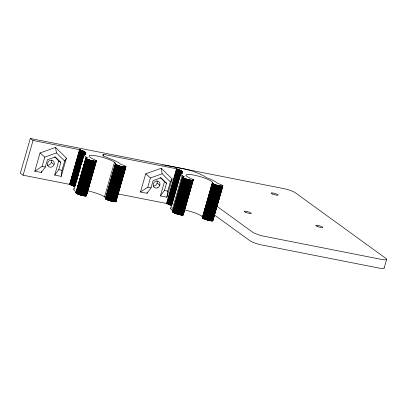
<?xml version="1.0" encoding="UTF-8"?>
<svg xmlns="http://www.w3.org/2000/svg" width="407" height="407" viewBox="0 0 407 407"><rect width="100%" height="100%" fill="white"/><g stroke="black" fill="none" stroke-linecap="round" stroke-linejoin="round"><path stroke-width="0.61" d="M86.091 195.187C87.088 197.446 74.705 193.92 76.312 192.425M30.306 138.497L185.785 169.154A21.408 3.755 16 0 1 206.166 177.554A19.261 3.378 16 0 1 217.486 183.369C231.156 187.708 214.214 186.391 212.403 182.712A13.757 2.411 16 0 0 194.042 175.137A13.757 2.411 16 0 0 190.674 178.429C200.651 183.252 177.32 177.457 184.279 176.821A19.261 3.378 16 0 1 182.021 172.792C184.473 171.118 177.742 169.434 176.46 168.763L103.724 154.421L102.92 154.757L103.144 155.464L104.131 156.202L109.274 158.45A19.261 3.378 16 0 1 120.594 164.265C134.285 168.625 117.216 167.246 115.517 163.609A13.757 2.411 16 0 0 97.151 156.034A13.757 2.411 16 0 0 93.783 159.325C103.719 164.143 80.444 158.348 87.393 157.718A19.261 3.378 16 0 1 85.129 153.688C87.368 151.984 80.952 150.371 79.574 149.659L33.053 140.486L30.306 138.497L20.35 173.209L23.102 175.203L69.617 184.376L74.664 186.594M173.199 211.533C172.034 212.744 176.338 213.589 177.284 214.062C179.075 214.336 181.848 215.781 183.313 214.652M115.425 163.756L105.459 198.545L107.316 199.822L111.584 201.236L115.273 201.791L116.015 201.587L115.786 201.099M212.678 220.202C212.978 221.846 208.933 220.279 207.855 220.177C206.217 219.439 202.986 219.246 202.452 217.43A13.757 2.411 16 0 0 184.569 209.951M61.203 176.373L62.001 170.284L64.657 161.03L66.422 158.17L55.556 147.436L40.023 152.966L34.804 171.169L41.305 172.451L45.36 167.002L47.441 159.753L55.321 156.944L60.831 162.393L58.75 169.643L54.696 175.091L61.203 176.373L66.422 158.17M166.89 197.212L167.694 191.127L170.345 181.868L172.11 179.009L161.243 168.274L145.711 173.804L140.491 192.007L146.998 193.289L151.053 187.846L153.129 180.591L161.009 177.788L166.519 183.231L164.443 190.486L160.389 195.93L166.89 197.212L172.11 179.009M47.354 165.217A3.668 3.251 -54.1 0 0 51.323 162.571L51.45 162.134A3.668 3.251 -54.1 0 0 51.358 160.19M54.141 164.347L54.197 164.128A3.668 3.251 -54.1 0 0 51.887 160.231A3.668 3.251 -54.1 0 0 47.705 162.846L47.583 163.283A3.668 3.251 -54.1 0 0 49.893 167.175A3.668 3.251 -54.1 0 0 54.075 164.56L51.394 162.352M153.251 186.075A3.668 3.251 -54.1 0 0 157.016 183.409L157.138 182.972A3.668 3.251 -54.1 0 0 156.97 180.83M23.102 175.203L33.053 140.486M34.804 171.169L42.109 166.361L44.765 157.107L56.466 152.935L64.657 161.03M41.305 172.451L41.641 171.296M54.696 175.091L58.766 160.897L54.528 156.705M69.617 184.376L79.574 149.659M69.745 184.422L79.701 149.705M69.867 184.463L79.823 149.745M69.989 184.508L79.945 149.791M70.111 184.554L80.067 149.837M70.233 184.595L80.184 149.878M70.35 184.641L80.306 149.924M70.472 184.686L80.423 149.969M70.589 184.727L80.545 150.01M70.706 184.773L80.662 150.056M70.823 184.819L80.779 150.102M70.94 184.859L80.896 150.142M71.057 184.905L81.008 150.188M71.169 184.951L81.125 150.234M71.281 184.997L81.237 150.28M71.398 185.037L81.349 150.32M71.505 185.083L81.461 150.366M71.617 185.129L81.573 150.412M71.729 185.175L81.68 150.458M71.835 185.216L81.792 150.498M71.942 185.261L81.899 150.544M72.049 185.307L82.005 150.59M72.156 185.353L82.107 150.636M72.258 185.394L82.214 150.676M72.365 185.439L82.316 150.722M72.466 185.485L82.418 150.768M72.563 185.526L82.519 150.814M72.665 185.572L82.621 150.855M72.761 185.617L82.718 150.9M72.858 185.663L82.814 150.946M72.955 185.704L82.911 150.987M73.051 185.75L83.008 151.033M73.143 185.79L83.099 151.073M73.24 185.836L83.191 151.119M73.326 185.882L83.282 151.165M73.418 185.923L83.374 151.206M73.504 185.968L83.46 151.251M73.596 186.009L83.547 151.292M73.677 186.05L83.633 151.338M73.764 186.096L83.72 151.379M73.845 186.136L83.801 151.419M73.926 186.182L83.883 151.465M74.008 186.223L83.964 151.506M74.089 186.264L84.04 151.546M74.166 186.304L84.122 151.587M74.242 186.35L84.193 151.633M74.313 186.391L84.269 151.674M74.389 186.431L84.341 151.714M74.461 186.472L84.412 151.755M74.527 186.513L84.483 151.796M73.825 189.24L84.554 151.836M74.73 186.635L84.62 151.877M74.791 186.671L80.728 165.964M81.079 164.749L83.176 157.438M83.527 156.222L84.748 151.953M75.381 184.885L75.906 183.058M76.602 180.622L77.472 177.574M77.823 176.358L78.348 174.532M79.044 172.095L79.92 169.047M80.271 167.832L80.795 166.005M81.492 163.568L82.367 160.521M82.713 159.305L83.237 157.478M83.939 155.042L84.809 151.994M77.009 179.441L77.534 177.615M79.457 170.915L79.981 169.088M81.904 162.388L82.428 160.562M84.173 154.472L84.87 152.035M84.229 154.507L84.931 152.076M84.346 154.589L84.987 152.111M84.575 154.014L85.099 152.187M84.676 154.09L85.149 152.228M84.727 154.126L85.251 152.299L84.946 154.309M84.987 154.339L85.511 152.513M85.267 153.836L85.582 152.584M85.333 153.902L85.648 152.65M85.414 153.999L85.709 152.717M85.455 154.06L85.806 152.844M85.526 154.177L85.846 152.9M85.577 154.345L85.902 153.017M75.86 192.765L85.897 157.835M75.931 192.898L85.989 157.784M75.972 192.949L86.045 157.758M76.017 192.999L85.974 158.282M76.134 193.111L86.03 158.338M76.206 193.167L86.162 158.45M76.287 193.223L86.238 158.506M76.374 193.284L86.325 158.567M76.465 193.345L86.421 158.628M76.567 193.406L86.518 158.689M76.674 193.473L86.63 158.755M76.786 193.534L86.742 158.816M76.908 193.6L86.864 158.883M77.035 193.666L86.991 158.949M77.172 193.732L87.123 159.02M77.31 193.803L87.266 159.086M77.457 193.869L87.413 159.152M77.61 193.941L87.566 159.223M77.768 194.007L87.724 159.295M77.93 194.078L87.887 159.361M78.098 194.149L88.049 159.432M78.271 194.22L88.222 159.503M78.444 194.287L88.4 159.569M78.627 194.358L88.584 159.641M78.81 194.429L88.767 159.712M78.999 194.495L88.955 159.778M79.192 194.566L89.148 159.849M79.385 194.632L89.342 159.915M79.584 194.699L89.54 159.982M79.782 194.765L89.738 160.048M79.986 194.831L89.942 160.114M80.189 194.897L90.145 160.18M80.393 194.958L90.349 160.241M80.601 195.019L90.558 160.302M80.81 195.08L90.761 160.363M81.013 195.141L90.97 160.424M81.222 195.197L91.178 160.48M81.431 195.253L91.387 160.536M81.639 195.309L91.595 160.592M81.848 195.36L91.799 160.648M82.051 195.416L92.007 160.699M82.255 195.462L92.211 160.745M82.458 195.508L92.414 160.796M82.657 195.553L92.613 160.836M82.855 195.599L92.811 160.882M83.053 195.64L93.005 160.923M83.247 195.675L93.198 160.958M83.435 195.711L93.391 160.999M83.618 195.747L93.574 161.03M83.801 195.777L93.758 161.06M83.979 195.808L93.936 161.091M84.152 195.833L94.109 161.116M84.32 195.859L94.276 161.141M84.488 195.879L94.439 161.162M84.646 195.899L94.602 161.182M84.798 195.915L94.755 161.197M84.946 195.93L94.902 161.213M85.088 195.94L95.045 161.223M85.226 195.945L95.182 161.228M85.353 195.95L95.309 161.233M85.475 195.955L95.431 161.238M85.592 195.955L95.548 161.238M85.704 195.95L95.66 161.233M85.806 195.945L95.762 161.228M85.902 195.935L95.859 161.218M85.989 195.925L96.118 160.526M86.07 195.909L96.184 160.582M86.142 195.894L96.235 160.633M86.208 195.874L96.22 161.136M86.315 195.828L96.357 160.785M86.416 195.742L96.403 160.913M102.966 155.728L103.317 154.512M103.2 156.252L103.724 154.421M104.548 196.891L114.504 162.174M105.494 198.672L115.446 163.721M105.561 198.769L115.476 164.006M105.606 198.82L115.557 164.102M105.657 198.875L115.613 164.158M105.718 198.926L115.674 164.209M105.784 198.982L115.741 164.265M105.861 199.043L115.817 164.326M105.947 199.099L115.898 164.382M106.034 199.16L115.99 164.443M106.135 199.221L116.087 164.504M106.237 199.288L116.193 164.57M106.354 199.349L116.305 164.632M106.471 199.415L116.427 164.698M106.598 199.481L116.55 164.764M106.731 199.547L116.682 164.83M106.868 199.618L116.819 164.901M107.01 199.684L116.967 164.967M107.163 199.756L117.114 165.038M107.316 199.822L117.272 165.105M107.479 199.893L117.435 165.176M107.641 199.964L117.598 165.247M107.814 200.03L117.771 165.313M107.987 200.102L117.944 165.384M108.17 200.173L118.122 165.456M108.354 200.239L118.305 165.522M108.542 200.31L118.493 165.593M108.73 200.376L118.686 165.664M108.923 200.448L118.88 165.73M109.122 200.514L119.073 165.797M109.32 200.58L119.276 165.863M109.519 200.646L119.475 165.929M109.722 200.712L119.678 165.995M109.931 200.773L119.882 166.056M110.134 200.839L120.09 166.122M110.343 200.9L120.299 166.183M110.551 200.956L120.503 166.239M110.755 201.017L120.711 166.3M110.963 201.073L120.92 166.356M111.172 201.129L121.128 166.412M111.381 201.18L121.337 166.463M111.584 201.236L121.54 166.519M111.793 201.282L121.744 166.565M111.991 201.333L121.947 166.616M112.195 201.379L122.151 166.661M112.393 201.419L122.349 166.702M112.591 201.46L122.543 166.748M112.785 201.501L122.741 166.784M112.973 201.536L122.929 166.824M113.161 201.572L123.118 166.855M113.344 201.607L123.301 166.89M113.522 201.633L123.479 166.921M113.701 201.663L123.652 166.946M113.868 201.689L123.825 166.972M114.036 201.709L123.993 166.992M114.194 201.73L124.15 167.012M114.352 201.745L124.308 167.028M114.499 201.76L124.456 167.043M114.647 201.77L124.598 167.053M114.784 201.78L124.735 167.063M114.916 201.786L124.868 167.068M115.039 201.791L124.995 167.073M115.161 201.791L125.112 167.073M115.273 201.791L125.224 167.073M115.374 201.786L125.331 167.068M115.476 201.775L125.427 167.058M115.563 201.765L125.6 167.038M115.725 201.735L125.677 167.023M115.791 201.719L125.855 166.488M115.853 201.699L125.936 166.59M115.949 201.648L125.987 166.682M140.491 192.007L147.797 187.205L150.453 177.945L162.159 173.779L170.345 181.868M146.998 193.289L147.329 192.135M160.389 195.93L164.459 181.736L160.216 177.549M118.015 193.92L166.504 203.48L176.46 168.763M181.603 171.011L171.652 205.728L166.86 203.607L176.816 168.89M167.211 203.729L177.167 169.012M167.557 203.856L177.513 169.139M167.893 203.983L177.849 169.266M168.223 204.111L178.18 169.393M168.549 204.243L178.5 169.526M168.859 204.37L178.815 169.653M169.17 204.497L179.121 169.78M169.465 204.624L179.421 169.907M169.75 204.752L179.706 170.034M170.029 204.879L179.98 170.162M170.294 205.001L180.25 170.284M170.548 205.128L180.505 170.411M170.792 205.25L180.749 170.533M171.026 205.372L180.983 170.655M171.245 205.494L181.201 170.777M170.716 208.343L181.41 170.894M181.09 173.56L181.787 171.123M181.436 173.061L181.954 171.235M181.588 173.173L182.112 171.347M181.731 173.28L182.255 171.449M181.858 173.382L182.382 171.556M181.97 173.484L182.494 171.652M182.244 172.97L182.595 171.754M182.331 173.061L182.677 171.846M172.171 210.226L182.122 175.509M172.746 211.788L182.728 176.999M172.787 211.955L182.829 176.913M172.822 212.006L182.936 176.862M172.909 212.103L182.814 177.335M172.965 212.159L182.916 177.442M173.026 212.215L182.982 177.498M173.097 212.271L183.053 177.554M173.173 212.327L183.13 177.61M173.26 212.388L183.216 177.671M173.357 212.449L183.308 177.732M173.453 212.51L183.409 177.793M173.56 212.576L183.516 177.859M173.677 212.637L183.633 177.92M173.799 212.703L183.755 177.986M173.926 212.769L183.883 178.052M174.059 212.841L184.015 178.124M174.201 212.907L184.157 178.19M174.349 212.973L184.3 178.261M174.496 213.044L184.452 178.327M174.654 213.115L184.61 178.398M174.817 213.182L184.773 178.464M174.985 213.253L184.941 178.536M175.158 213.324L185.114 178.607M175.336 213.39L185.292 178.678M175.514 213.461L185.47 178.744M175.702 213.533L185.653 178.815M175.89 213.599L185.846 178.882M176.078 213.67L186.035 178.953M176.277 213.736L186.228 179.019M176.475 213.802L186.426 179.085M176.674 213.868L186.63 179.151M176.877 213.934L186.828 179.217M177.081 214.001L187.032 179.284M177.284 214.062L187.24 179.345M177.488 214.123L187.444 179.411M177.696 214.184L187.652 179.467M177.905 214.245L187.861 179.528M178.113 214.301L188.07 179.589M178.322 214.362L188.273 179.645M178.531 214.413L188.482 179.696M178.734 214.469L188.69 179.752M178.943 214.52L188.894 179.802M179.146 214.565L189.097 179.848M179.35 214.616L189.301 179.899M179.548 214.657L189.504 179.945M179.746 214.703L189.703 179.986M179.94 214.743L189.896 180.026M180.133 214.784L190.089 180.067M180.321 214.82L190.278 180.103M180.51 214.85L190.466 180.133M180.693 214.881L190.644 180.169M180.871 214.911L190.822 180.194M181.044 214.937L191 180.22M181.212 214.962L191.168 180.245M181.374 214.982L191.331 180.265M181.532 215.003L191.488 180.286M181.69 215.018L191.641 180.301M181.837 215.033L191.789 180.316M181.98 215.044L191.931 180.326M182.112 215.049L192.068 180.332M182.244 215.054L192.201 180.337M182.367 215.059L192.323 180.342M182.484 215.059L192.44 180.342M182.595 215.054L192.547 180.337M182.697 215.049L192.648 180.332M182.789 215.038L192.745 180.321M182.88 215.028L193.01 179.629M182.962 215.013L193.127 179.736M183.099 214.977L193.172 179.792M183.155 214.957L193.213 179.838M183.247 214.906L193.269 179.935M202.35 217.689L212.337 182.824M202.411 217.826L212.317 183.018M202.447 217.872L212.403 183.155M202.549 217.979L212.449 183.206M202.605 218.03L212.561 183.313M202.676 218.086L212.632 183.369M202.752 218.147L212.703 183.43M202.834 218.203L212.79 183.486M202.925 218.264L212.881 183.547M203.022 218.325L212.978 183.613M203.129 218.391L213.085 183.674M203.241 218.452L213.197 183.74M203.358 218.518L213.314 183.801M203.485 218.584L213.441 183.867M203.617 218.656L213.573 183.939M203.754 218.722L213.711 184.005M203.902 218.788L213.853 184.071M204.049 218.859L214.006 184.142M204.207 218.925L214.158 184.208M204.365 218.997L214.321 184.279M204.533 219.068L214.489 184.351M204.706 219.139L214.657 184.422M204.879 219.205L214.835 184.488M205.057 219.276L215.013 184.559M205.24 219.348L215.196 184.63M205.428 219.414L215.384 184.697M205.621 219.485L215.573 184.768M205.815 219.551L215.766 184.834M206.008 219.617L215.964 184.9M206.207 219.683L216.163 184.966M206.41 219.749L216.366 185.032M206.614 219.816L216.57 185.099M206.817 219.877L216.773 185.165M207.026 219.943L216.977 185.226M207.229 220.004L217.185 185.287M207.438 220.065L217.394 185.348M207.646 220.121L217.603 185.404M207.855 220.177L217.811 185.46M208.063 220.233L218.015 185.516M208.267 220.289L218.223 185.572M208.476 220.34L218.432 185.623M208.679 220.385L218.635 185.673M208.883 220.436L218.839 185.719M209.086 220.482L219.037 185.765M209.284 220.523L219.236 185.811M209.478 220.569L219.434 185.851M209.671 220.604L219.627 185.887M209.864 220.645L219.821 185.928M210.053 220.675L220.004 185.963M210.236 220.711L220.187 185.994M210.414 220.742L220.37 186.024M210.587 220.767L220.543 186.05M210.76 220.792L220.716 186.075M210.923 220.813L220.879 186.096M211.085 220.833L221.042 186.116M211.238 220.848L221.194 186.131M211.391 220.864L221.347 186.147M211.533 220.874L221.489 186.162M211.671 220.884L221.627 186.167M211.803 220.889L221.759 186.172M211.93 220.894L221.886 186.177M212.047 220.894L222.003 186.177M212.159 220.894L222.115 186.177M212.266 220.889L222.222 186.172M212.362 220.879L222.319 186.162M212.454 220.869L222.41 186.152M212.535 220.859L222.695 185.541M212.612 220.843L222.746 185.592M212.683 220.823L222.792 185.643M212.795 220.777L222.858 185.74M212.902 220.691L222.894 185.867M384.152 268.065L386.64 259.391M105.459 198.509L105.561 198.326A13.757 2.411 16 0 0 87.678 190.847M166.555 165.496L283.628 188.578A9.173 1.608 16 0 1 295.197 192.674L385.953 258.465A9.173 1.608 16 0 1 381.262 259.356L264.189 236.274A9.173 1.608 16 0 1 252.62 232.178L216.728 206.156M42.109 166.361L45.36 167.002M58.75 169.643L62.001 170.284M147.797 187.205L151.053 187.846M164.443 190.486L167.694 191.127M166.504 203.48L166.86 203.607M214.24 214.835L250.132 240.858A9.173 1.608 16 0 0 261.701 244.953L378.775 268.035A9.173 1.608 16 0 0 384.025 267.658M164.459 181.736L166.519 183.231M157.082 183.191L159.839 185.19M58.766 160.897L60.831 162.393M145.711 173.804L150.453 177.945M40.023 152.966L44.765 157.107M161.243 168.274L162.159 173.779M55.556 147.436L56.466 152.935M173.138 210.862A19.261 3.378 16 0 1 171.184 207.789M76.246 191.758A19.261 3.378 16 0 1 74.298 188.685M162.647 165.023A9.173 1.608 16 0 1 163.115 165.033M164.52 165.161A9.173 1.608 16 0 1 166.193 165.425M157.626 187.764A3.668 3.251 -54.1 0 0 158.872 181.68A3.668 3.251 -54.1 0 0 153.261 184.203A3.668 3.251 -54.1 0 0 157.626 187.764M272.639 194.063A3.668 0.641 16 0 0 278.139 195.085A3.668 0.641 16 0 0 273.072 193.03A3.668 0.641 16 0 0 272.639 194.063M245.782 212.357A3.668 0.641 16 0 0 251.287 213.375A3.668 0.641 16 0 0 246.22 211.319A3.668 0.641 16 0 0 245.782 212.357M317.328 226.46A3.668 0.641 16 0 0 322.827 227.482A3.668 0.641 16 0 0 317.765 225.427A3.668 0.641 16 0 0 317.328 226.46"/></g></svg>
